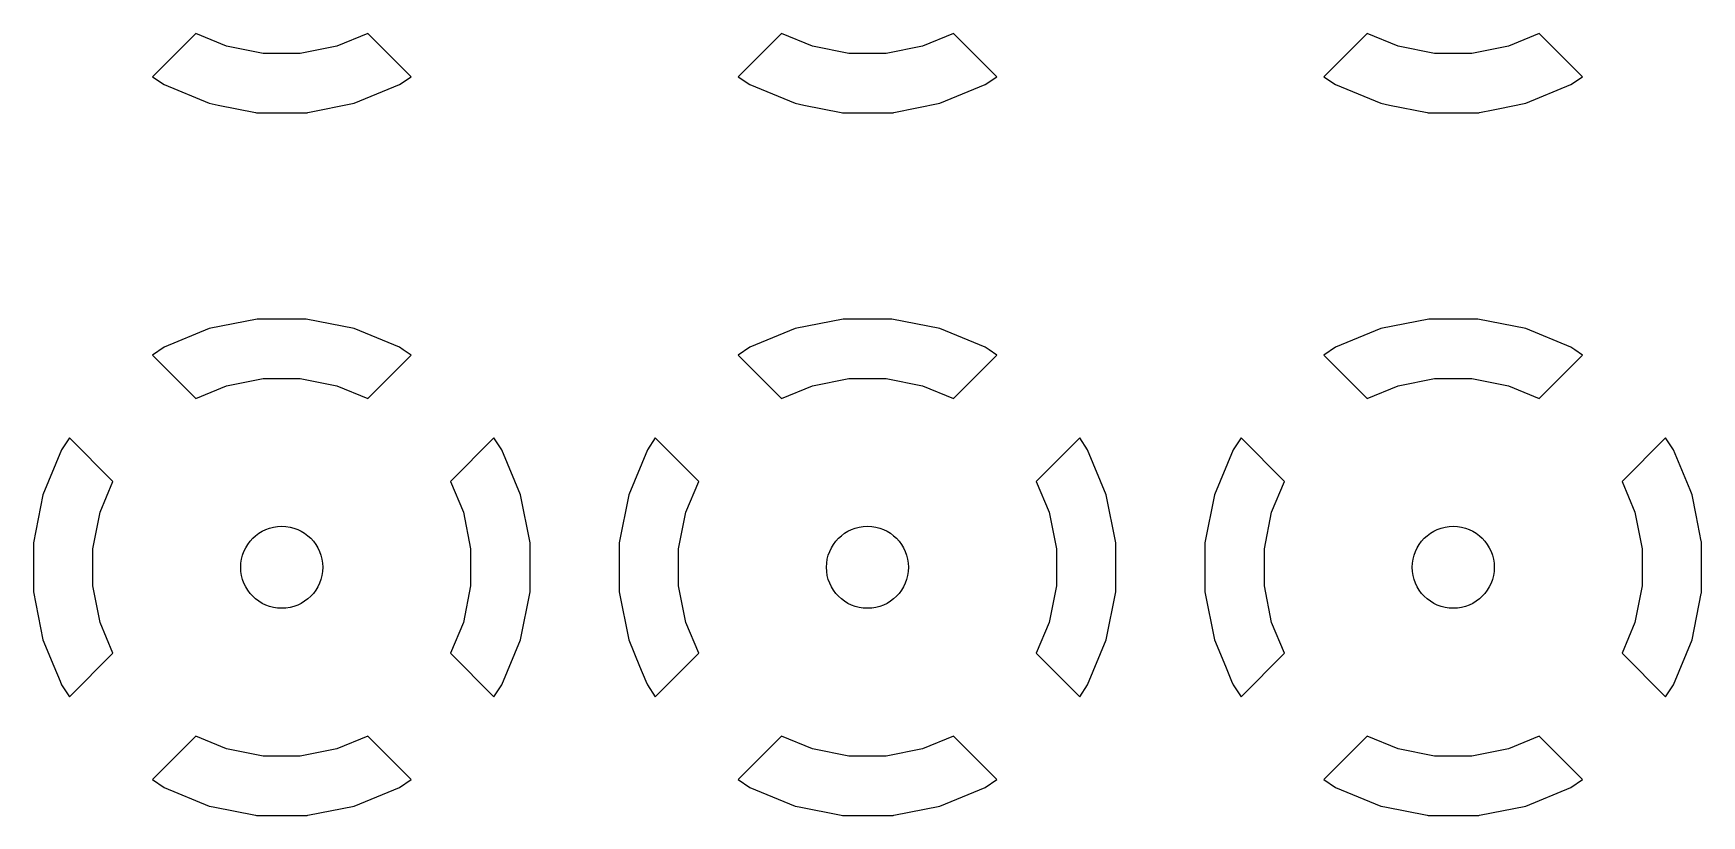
# Model space of a CAD drawing. Header units: inches. Extents: x 0.01 to 5.35, y 0.01 to 3.37.
# Drawn here: x 0.7077 to 0.988, y 1.1254 to 1.2569 of the extents above; entities that cross this region are included whole.
import ezdxf

# ---------------------------------------------------------------- set-up
doc = ezdxf.new("R2010")
doc.units = ezdxf.units.IN
doc.header["$MEASUREMENT"] = 0
doc.layers.add('BLACK', color=250, linetype='CONTINUOUS')

msp = doc.modelspace()

# ---------------------------------------------------------------- linework, layer by layer
at = {"layer": 'BLACK', "linetype": 'CONTINUOUS'}
for p, q in [((0.735, 1.25691), (0.72771, 1.24961)), ((0.74019, 1.25476), (0.735, 1.25691)), ((0.7639, 1.25691), (0.75871, 1.25476)), ((0.77119, 1.24961), (0.7639, 1.25691)), ((0.83343, 1.25691), (0.82613, 1.24961)), ((0.83862, 1.25476), (0.83343, 1.25691)), ((0.86232, 1.25691), (0.85713, 1.25476)), ((0.86962, 1.24961), (0.86232, 1.25691)), ((0.93185, 1.25691), (0.92456, 1.24961)), ((0.93704, 1.25476), (0.93185, 1.25691)), ((0.96075, 1.25691), (0.95556, 1.25476)), ((0.96804, 1.24961), (0.96075, 1.25691)), ((0.74632, 1.25354), (0.74019, 1.25476)), ((0.75257, 1.25354), (0.74632, 1.25354)), ((0.75871, 1.25476), (0.75257, 1.25354)), ((0.84475, 1.25354), (0.83862, 1.25476)), ((0.851, 1.25354), (0.84475, 1.25354)), ((0.85713, 1.25476), (0.851, 1.25354)), ((0.94317, 1.25354), (0.93704, 1.25476)), ((0.94942, 1.25354), (0.94317, 1.25354)), ((0.95556, 1.25476), (0.94942, 1.25354)), ((0.72771, 1.24961), (0.72771, 1.24961)), ((0.72771, 1.24961), (0.72771, 1.24961)), ((0.72771, 1.24961), (0.72968, 1.24829)), ((0.72968, 1.24829), (0.73728, 1.24515)), ((0.76162, 1.24515), (0.76922, 1.24829)), ((0.76922, 1.24829), (0.77119, 1.24961)), ((0.77119, 1.24961), (0.77119, 1.24961)), ((0.77119, 1.24961), (0.77119, 1.24961)), ((0.82613, 1.24961), (0.82613, 1.24961)), ((0.82613, 1.24961), (0.82613, 1.24961)), ((0.82613, 1.24961), (0.82811, 1.24829)), ((0.82811, 1.24829), (0.8357, 1.24515)), ((0.86005, 1.24515), (0.86764, 1.24829)), ((0.86764, 1.24829), (0.86962, 1.24961)), ((0.86962, 1.24961), (0.86962, 1.24961)), ((0.86962, 1.24961), (0.86962, 1.24961)), ((0.92456, 1.24961), (0.92456, 1.24961)), ((0.92456, 1.24961), (0.92456, 1.24961)), ((0.92456, 1.24961), (0.92653, 1.24829)), ((0.92653, 1.24829), (0.93413, 1.24515)), ((0.95847, 1.24515), (0.96607, 1.24829)), ((0.96607, 1.24829), (0.96804, 1.24961)), ((0.96804, 1.24961), (0.96804, 1.24961)), ((0.96804, 1.24961), (0.96804, 1.24961)), ((0.73728, 1.24515), (0.73728, 1.24515)), ((0.73728, 1.24515), (0.73728, 1.24515)), ((0.73728, 1.24515), (0.73728, 1.24515)), ((0.73728, 1.24515), (0.73875, 1.24485)), ((0.73875, 1.24485), (0.74504, 1.2436)), ((0.75386, 1.2436), (0.76162, 1.24515)), ((0.76162, 1.24515), (0.76162, 1.24515)), ((0.8357, 1.24515), (0.8357, 1.24515)), ((0.8357, 1.24515), (0.8357, 1.24515)), ((0.8357, 1.24515), (0.8357, 1.24515)), ((0.8357, 1.24515), (0.83717, 1.24485)), ((0.83717, 1.24485), (0.84346, 1.2436)), ((0.85229, 1.2436), (0.86005, 1.24515)), ((0.86005, 1.24515), (0.86005, 1.24515)), ((0.93413, 1.24515), (0.93413, 1.24515)), ((0.93413, 1.24515), (0.93413, 1.24515)), ((0.93413, 1.24515), (0.93413, 1.24515)), ((0.93413, 1.24515), (0.9356, 1.24485)), ((0.9356, 1.24485), (0.94189, 1.2436)), ((0.95384, 1.24423), (0.95847, 1.24515)), ((0.95847, 1.24515), (0.95847, 1.24515)), ((0.74504, 1.2436), (0.74522, 1.24357)), ((0.74522, 1.24357), (0.74531, 1.24355)), ((0.74531, 1.24355), (0.74534, 1.24354)), ((0.74534, 1.24354), (0.75356, 1.24354)), ((0.75356, 1.24354), (0.75375, 1.24357)), ((0.75356, 1.24354), (0.75356, 1.24354)), ((0.75375, 1.24357), (0.75386, 1.2436)), ((0.84346, 1.2436), (0.84365, 1.24357)), ((0.84365, 1.24357), (0.84373, 1.24355)), ((0.84373, 1.24355), (0.84376, 1.24354)), ((0.84376, 1.24354), (0.85198, 1.24354)), ((0.85198, 1.24354), (0.85218, 1.24357)), ((0.85198, 1.24354), (0.85198, 1.24354)), ((0.85218, 1.24357), (0.85229, 1.2436)), ((0.94189, 1.2436), (0.94207, 1.24357)), ((0.94207, 1.24357), (0.94216, 1.24355)), ((0.94216, 1.24355), (0.94219, 1.24354)), ((0.94219, 1.24354), (0.95041, 1.24354)), ((0.95041, 1.24354), (0.9506, 1.24357)), ((0.95041, 1.24354), (0.95041, 1.24354)), ((0.9506, 1.24357), (0.95071, 1.2436)), ((0.95071, 1.2436), (0.953, 1.24406)), ((0.953, 1.24406), (0.95384, 1.24423)), ((0.74534, 1.2089), (0.73728, 1.20729)), ((0.75356, 1.2089), (0.74534, 1.2089)), ((0.74534, 1.2089), (0.74534, 1.2089)), ((0.76162, 1.20729), (0.75356, 1.2089)), ((0.75356, 1.2089), (0.75356, 1.2089)), ((0.84376, 1.2089), (0.8357, 1.20729)), ((0.85198, 1.2089), (0.84376, 1.2089)), ((0.84376, 1.2089), (0.84376, 1.2089)), ((0.86005, 1.20729), (0.85198, 1.2089)), ((0.85198, 1.2089), (0.85198, 1.2089)), ((0.94219, 1.2089), (0.93413, 1.20729)), ((0.95041, 1.2089), (0.94219, 1.2089)), ((0.94219, 1.2089), (0.94219, 1.2089)), ((0.95847, 1.20729), (0.95041, 1.2089)), ((0.95041, 1.2089), (0.95041, 1.2089)), ((0.73728, 1.20729), (0.72968, 1.20415)), ((0.73728, 1.20729), (0.73728, 1.20729)), ((0.76922, 1.20415), (0.76162, 1.20729)), ((0.76162, 1.20729), (0.76162, 1.20729)), ((0.76162, 1.20729), (0.76162, 1.20729)), ((0.76162, 1.20729), (0.76162, 1.20729)), ((0.8357, 1.20729), (0.82811, 1.20415)), ((0.8357, 1.20729), (0.8357, 1.20729)), ((0.86764, 1.20415), (0.86005, 1.20729)), ((0.86005, 1.20729), (0.86005, 1.20729)), ((0.86005, 1.20729), (0.86005, 1.20729)), ((0.86005, 1.20729), (0.86005, 1.20729)), ((0.93413, 1.20729), (0.92653, 1.20415)), ((0.93413, 1.20729), (0.93413, 1.20729)), ((0.96607, 1.20415), (0.95847, 1.20729)), ((0.95847, 1.20729), (0.95847, 1.20729)), ((0.95847, 1.20729), (0.95847, 1.20729)), ((0.95847, 1.20729), (0.95847, 1.20729)), ((0.72968, 1.20415), (0.72771, 1.20283)), ((0.72771, 1.20283), (0.72771, 1.20283)), ((0.72771, 1.20283), (0.735, 1.19553)), ((0.72968, 1.20415), (0.72968, 1.20415)), ((0.7639, 1.19553), (0.77119, 1.20283)), ((0.76988, 1.20371), (0.76922, 1.20415)), ((0.77119, 1.20283), (0.76988, 1.20371)), ((0.77119, 1.20283), (0.77119, 1.20283)), ((0.77119, 1.20283), (0.77119, 1.20283)), ((0.82811, 1.20415), (0.82613, 1.20283)), ((0.82613, 1.20283), (0.82613, 1.20283)), ((0.82613, 1.20283), (0.82613, 1.20283)), ((0.82613, 1.20283), (0.83343, 1.19553)), ((0.82811, 1.20415), (0.82811, 1.20415)), ((0.86232, 1.19553), (0.86962, 1.20283)), ((0.8683, 1.20371), (0.86764, 1.20415)), ((0.86962, 1.20283), (0.8683, 1.20371)), ((0.86962, 1.20283), (0.86962, 1.20283)), ((0.86962, 1.20283), (0.86962, 1.20283)), ((0.92653, 1.20415), (0.92456, 1.20283)), ((0.92456, 1.20283), (0.92456, 1.20283)), ((0.92456, 1.20283), (0.93185, 1.19553)), ((0.92653, 1.20415), (0.92653, 1.20415)), ((0.96075, 1.19553), (0.96804, 1.20283)), ((0.96673, 1.20371), (0.96607, 1.20415)), ((0.96804, 1.20283), (0.96673, 1.20371)), ((0.96804, 1.20283), (0.96804, 1.20283)), ((0.96804, 1.20283), (0.96804, 1.20283)), ((0.735, 1.19553), (0.74019, 1.19768)), ((0.74019, 1.19768), (0.74632, 1.1989)), ((0.74632, 1.1989), (0.75257, 1.1989)), ((0.75257, 1.1989), (0.75871, 1.19768)), ((0.75871, 1.19768), (0.7639, 1.19553)), ((0.83343, 1.19553), (0.83862, 1.19768)), ((0.83862, 1.19768), (0.84475, 1.1989)), ((0.84475, 1.1989), (0.851, 1.1989)), ((0.851, 1.1989), (0.85713, 1.19768)), ((0.85713, 1.19768), (0.86232, 1.19553)), ((0.93185, 1.19553), (0.93704, 1.19768)), ((0.93704, 1.19768), (0.94317, 1.1989)), ((0.94317, 1.1989), (0.94942, 1.1989)), ((0.94942, 1.1989), (0.95556, 1.19768)), ((0.95556, 1.19768), (0.96075, 1.19553)), ((0.71379, 1.18891), (0.71247, 1.18693)), ((0.72108, 1.18161), (0.71379, 1.18891)), ((0.71379, 1.18891), (0.71379, 1.18891)), ((0.78511, 1.18891), (0.77782, 1.18161)), ((0.78643, 1.18693), (0.78511, 1.18891)), ((0.81221, 1.18891), (0.81089, 1.18693)), ((0.81951, 1.18161), (0.81221, 1.18891)), ((0.81221, 1.18891), (0.81221, 1.18891)), ((0.88354, 1.18891), (0.87624, 1.18161)), ((0.88486, 1.18693), (0.88354, 1.18891)), ((0.91064, 1.18891), (0.90932, 1.18693)), ((0.91793, 1.18161), (0.91064, 1.18891)), ((0.91064, 1.18891), (0.91064, 1.18891)), ((0.98196, 1.18891), (0.97467, 1.18161)), ((0.98328, 1.18693), (0.98196, 1.18891)), ((0.98196, 1.18891), (0.98196, 1.18891)), ((0.71247, 1.18693), (0.70932, 1.17934)), ((0.71247, 1.18693), (0.71247, 1.18693)), ((0.78958, 1.17934), (0.78643, 1.18693)), ((0.78643, 1.18693), (0.78643, 1.18693)), ((0.78643, 1.18693), (0.78643, 1.18693)), ((0.81089, 1.18693), (0.80775, 1.17934)), ((0.81089, 1.18693), (0.81089, 1.18693)), ((0.888, 1.17934), (0.88486, 1.18693)), ((0.88486, 1.18693), (0.88486, 1.18693)), ((0.88486, 1.18693), (0.88486, 1.18693)), ((0.90932, 1.18693), (0.90617, 1.17934)), ((0.90932, 1.18693), (0.90932, 1.18693)), ((0.98328, 1.18693), (0.98328, 1.18693)), ((0.98328, 1.18693), (0.98328, 1.18693)), ((0.98608, 1.18017), (0.98328, 1.18693)), ((0.71893, 1.17642), (0.72108, 1.18161)), ((0.77782, 1.18161), (0.77997, 1.17642)), ((0.81736, 1.17642), (0.81951, 1.18161)), ((0.87624, 1.18161), (0.87839, 1.17642)), ((0.91578, 1.17642), (0.91793, 1.18161)), ((0.97467, 1.18161), (0.97682, 1.17642)), ((0.98643, 1.17934), (0.98608, 1.18017)), ((0.70932, 1.17934), (0.70772, 1.17128)), ((0.70932, 1.17934), (0.70932, 1.17934)), ((0.79118, 1.17128), (0.78958, 1.17934)), ((0.78958, 1.17934), (0.78958, 1.17934)), ((0.80775, 1.17934), (0.80614, 1.17128)), ((0.80775, 1.17934), (0.80775, 1.17934)), ((0.88961, 1.17128), (0.888, 1.17934)), ((0.888, 1.17934), (0.888, 1.17934)), ((0.90617, 1.17934), (0.90457, 1.17128)), ((0.90617, 1.17934), (0.90617, 1.17934)), ((0.98711, 1.17592), (0.98643, 1.17934)), ((0.98643, 1.17934), (0.98643, 1.17934)), ((0.71771, 1.17029), (0.71893, 1.17642)), ((0.77997, 1.17642), (0.78119, 1.17029)), ((0.81614, 1.17029), (0.81736, 1.17642)), ((0.87839, 1.17642), (0.87961, 1.17029)), ((0.91456, 1.17029), (0.91578, 1.17642)), ((0.97682, 1.17642), (0.97804, 1.17029)), ((0.98797, 1.17158), (0.98711, 1.17592)), ((0.70772, 1.17128), (0.70772, 1.17128)), ((0.70772, 1.17128), (0.70772, 1.16305)), ((0.71771, 1.16404), (0.71771, 1.17029)), ((0.78119, 1.17029), (0.78119, 1.16404)), ((0.79118, 1.16305), (0.79118, 1.17128)), ((0.79118, 1.17128), (0.79118, 1.17128)), ((0.80614, 1.17128), (0.80614, 1.17128)), ((0.80614, 1.17128), (0.80614, 1.16305)), ((0.81614, 1.16404), (0.81614, 1.17029)), ((0.87961, 1.17029), (0.87961, 1.16404)), ((0.88961, 1.16305), (0.88961, 1.17128)), ((0.88961, 1.17128), (0.88961, 1.17128)), ((0.90457, 1.17128), (0.90457, 1.17128)), ((0.90457, 1.17128), (0.90457, 1.16305)), ((0.91456, 1.16404), (0.91456, 1.17029)), ((0.97804, 1.17029), (0.97804, 1.16404)), ((0.988, 1.17147), (0.98797, 1.17158)), ((0.98803, 1.17128), (0.988, 1.17147)), ((0.98803, 1.16305), (0.98803, 1.17128)), ((0.71893, 1.15791), (0.71771, 1.16404)), ((0.78119, 1.16404), (0.77997, 1.15791)), ((0.81736, 1.15791), (0.81614, 1.16404)), ((0.87961, 1.16404), (0.87839, 1.15791)), ((0.91578, 1.15791), (0.91456, 1.16404)), ((0.97804, 1.16404), (0.97682, 1.15791)), ((0.70772, 1.16305), (0.70772, 1.16305)), ((0.70772, 1.16305), (0.70772, 1.16305)), ((0.70772, 1.16305), (0.70932, 1.15499)), ((0.78958, 1.15499), (0.79118, 1.16305)), ((0.79118, 1.16305), (0.79118, 1.16305)), ((0.79118, 1.16305), (0.79118, 1.16305)), ((0.80614, 1.16305), (0.80614, 1.16305)), ((0.80614, 1.16305), (0.80614, 1.16305)), ((0.80614, 1.16305), (0.80775, 1.15499)), ((0.888, 1.15499), (0.88961, 1.16305)), ((0.88961, 1.16305), (0.88961, 1.16305)), ((0.88961, 1.16305), (0.88961, 1.16305)), ((0.90457, 1.16305), (0.90457, 1.16305)), ((0.90457, 1.16305), (0.90457, 1.16305)), ((0.90457, 1.16305), (0.90617, 1.15499)), ((0.98643, 1.15499), (0.98797, 1.16275)), ((0.98797, 1.16275), (0.988, 1.16286)), ((0.988, 1.16286), (0.98803, 1.16305)), ((0.72108, 1.15272), (0.71893, 1.15791)), ((0.77997, 1.15791), (0.77782, 1.15272)), ((0.81951, 1.15272), (0.81736, 1.15791)), ((0.87839, 1.15791), (0.87624, 1.15272)), ((0.91793, 1.15272), (0.91578, 1.15791)), ((0.97682, 1.15791), (0.97467, 1.15272)), ((0.70932, 1.15499), (0.70932, 1.15499)), ((0.70932, 1.15499), (0.70932, 1.15499)), ((0.70932, 1.15499), (0.71116, 1.15055)), ((0.78643, 1.1474), (0.78958, 1.15499)), ((0.78958, 1.15499), (0.78958, 1.15499)), ((0.80775, 1.15499), (0.80775, 1.15499)), ((0.80775, 1.15499), (0.80775, 1.15499)), ((0.80775, 1.15499), (0.80958, 1.15055)), ((0.88486, 1.1474), (0.888, 1.15499)), ((0.888, 1.15499), (0.888, 1.15499)), ((0.90617, 1.15499), (0.90617, 1.15499)), ((0.90617, 1.15499), (0.90617, 1.15499)), ((0.90617, 1.15499), (0.90801, 1.15055)), ((0.98328, 1.1474), (0.98643, 1.15499)), ((0.98643, 1.15499), (0.98643, 1.15499)), ((0.71379, 1.14542), (0.72108, 1.15272)), ((0.77782, 1.15272), (0.78511, 1.14542)), ((0.81221, 1.14542), (0.81951, 1.15272)), ((0.87624, 1.15272), (0.88354, 1.14542)), ((0.91064, 1.14542), (0.91793, 1.15272)), ((0.97467, 1.15272), (0.98196, 1.14542)), ((0.71116, 1.15055), (0.7122, 1.14805)), ((0.80958, 1.15055), (0.81062, 1.14805)), ((0.90801, 1.15055), (0.90905, 1.14805)), ((0.7122, 1.14805), (0.71247, 1.1474)), ((0.71247, 1.1474), (0.71379, 1.14542)), ((0.78511, 1.14542), (0.78643, 1.1474)), ((0.81062, 1.14805), (0.81089, 1.1474)), ((0.81089, 1.1474), (0.81221, 1.14542)), ((0.88354, 1.14542), (0.88486, 1.1474)), ((0.90905, 1.14805), (0.90932, 1.1474)), ((0.90932, 1.1474), (0.91064, 1.14542)), ((0.98196, 1.14542), (0.98328, 1.1474)), ((0.71379, 1.14542), (0.71379, 1.14542)), ((0.78511, 1.14542), (0.78511, 1.14542)), ((0.78511, 1.14542), (0.78511, 1.14542)), ((0.81221, 1.14542), (0.81221, 1.14542)), ((0.88354, 1.14542), (0.88354, 1.14542)), ((0.88354, 1.14542), (0.88354, 1.14542)), ((0.91064, 1.14542), (0.91064, 1.14542)), ((0.98196, 1.14542), (0.98196, 1.14542)), ((0.98196, 1.14542), (0.98196, 1.14542)), ((0.735, 1.1388), (0.72771, 1.1315)), ((0.74019, 1.13665), (0.735, 1.1388)), ((0.7639, 1.1388), (0.75871, 1.13665)), ((0.77119, 1.1315), (0.7639, 1.1388)), ((0.83343, 1.1388), (0.82613, 1.1315)), ((0.83862, 1.13665), (0.83343, 1.1388)), ((0.86232, 1.1388), (0.85713, 1.13665)), ((0.86962, 1.1315), (0.86232, 1.1388)), ((0.93185, 1.1388), (0.92456, 1.1315)), ((0.93704, 1.13665), (0.93185, 1.1388)), ((0.96075, 1.1388), (0.95556, 1.13665)), ((0.96804, 1.1315), (0.96075, 1.1388)), ((0.74632, 1.13543), (0.74019, 1.13665)), ((0.75257, 1.13543), (0.74632, 1.13543)), ((0.75871, 1.13665), (0.75257, 1.13543)), ((0.84475, 1.13543), (0.83862, 1.13665)), ((0.851, 1.13543), (0.84475, 1.13543)), ((0.85713, 1.13665), (0.851, 1.13543)), ((0.94317, 1.13543), (0.93704, 1.13665)), ((0.94942, 1.13543), (0.94317, 1.13543)), ((0.95556, 1.13665), (0.94942, 1.13543)), ((0.72771, 1.1315), (0.72771, 1.1315)), ((0.72771, 1.1315), (0.72771, 1.1315)), ((0.72771, 1.1315), (0.72968, 1.13018)), ((0.72968, 1.13018), (0.73728, 1.12704)), ((0.76162, 1.12704), (0.76922, 1.13018)), ((0.76922, 1.13018), (0.77119, 1.1315)), ((0.77119, 1.1315), (0.77119, 1.1315)), ((0.77119, 1.1315), (0.77119, 1.1315)), ((0.82613, 1.1315), (0.82613, 1.1315)), ((0.82613, 1.1315), (0.82613, 1.1315)), ((0.82613, 1.1315), (0.82811, 1.13018)), ((0.82811, 1.13018), (0.8357, 1.12704)), ((0.86005, 1.12704), (0.86764, 1.13018)), ((0.86764, 1.13018), (0.86962, 1.1315)), ((0.86962, 1.1315), (0.86962, 1.1315)), ((0.86962, 1.1315), (0.86962, 1.1315)), ((0.92456, 1.1315), (0.92456, 1.1315)), ((0.92456, 1.1315), (0.92456, 1.1315)), ((0.92456, 1.1315), (0.92653, 1.13018)), ((0.92653, 1.13018), (0.93413, 1.12704)), ((0.95847, 1.12704), (0.96607, 1.13018)), ((0.96607, 1.13018), (0.96804, 1.1315)), ((0.96804, 1.1315), (0.96804, 1.1315)), ((0.96804, 1.1315), (0.96804, 1.1315)), ((0.73728, 1.12704), (0.73728, 1.12704)), ((0.73728, 1.12704), (0.73728, 1.12704)), ((0.73728, 1.12704), (0.73728, 1.12704)), ((0.73728, 1.12704), (0.73795, 1.1269)), ((0.73795, 1.1269), (0.74504, 1.12549)), ((0.75386, 1.12549), (0.76162, 1.12704)), ((0.76162, 1.12704), (0.76162, 1.12704)), ((0.8357, 1.12704), (0.8357, 1.12704)), ((0.8357, 1.12704), (0.8357, 1.12704)), ((0.8357, 1.12704), (0.8357, 1.12704)), ((0.8357, 1.12704), (0.83638, 1.1269)), ((0.83638, 1.1269), (0.84346, 1.12549)), ((0.85229, 1.12549), (0.86005, 1.12704)), ((0.86005, 1.12704), (0.86005, 1.12704)), ((0.93413, 1.12704), (0.93413, 1.12704)), ((0.93413, 1.12704), (0.93413, 1.12704)), ((0.93413, 1.12704), (0.93413, 1.12704)), ((0.93413, 1.12704), (0.9348, 1.1269)), ((0.9348, 1.1269), (0.94189, 1.12549)), ((0.95071, 1.12549), (0.95847, 1.12704)), ((0.95847, 1.12704), (0.95847, 1.12704)), ((0.74504, 1.12549), (0.74522, 1.12546)), ((0.74522, 1.12546), (0.74531, 1.12544)), ((0.74531, 1.12544), (0.74534, 1.12543)), ((0.74534, 1.12543), (0.75356, 1.12543)), ((0.75356, 1.12543), (0.75375, 1.12546)), ((0.75356, 1.12543), (0.75356, 1.12543)), ((0.75375, 1.12546), (0.75386, 1.12549)), ((0.84346, 1.12549), (0.84365, 1.12546)), ((0.84365, 1.12546), (0.84373, 1.12544)), ((0.84373, 1.12544), (0.84376, 1.12543)), ((0.84376, 1.12543), (0.85198, 1.12543)), ((0.85198, 1.12543), (0.85218, 1.12546)), ((0.85198, 1.12543), (0.85198, 1.12543)), ((0.85218, 1.12546), (0.85229, 1.12549)), ((0.94189, 1.12549), (0.94207, 1.12546)), ((0.94207, 1.12546), (0.94216, 1.12544)), ((0.94216, 1.12544), (0.94219, 1.12543)), ((0.94219, 1.12543), (0.95041, 1.12543)), ((0.95041, 1.12543), (0.9506, 1.12546)), ((0.95041, 1.12543), (0.95041, 1.12543)), ((0.9506, 1.12546), (0.95071, 1.12549))]:
    msp.add_line(p, q, dxfattribs=at)
at = {"layer": 'BLACK'}
for centre in [(0.74945, 1.16717), (0.84787, 1.16717), (0.9463, 1.16717)]:
    msp.add_circle(centre, 0.00689, dxfattribs=at)
at = {"layer": 'WHITE'}
for centre in [(0.74945, 1.16717), (0.84787, 1.16717), (0.9463, 1.16717)]:
    msp.add_circle(centre, 0.00689, dxfattribs=at)

doc.saveas('drawing.dxf')
